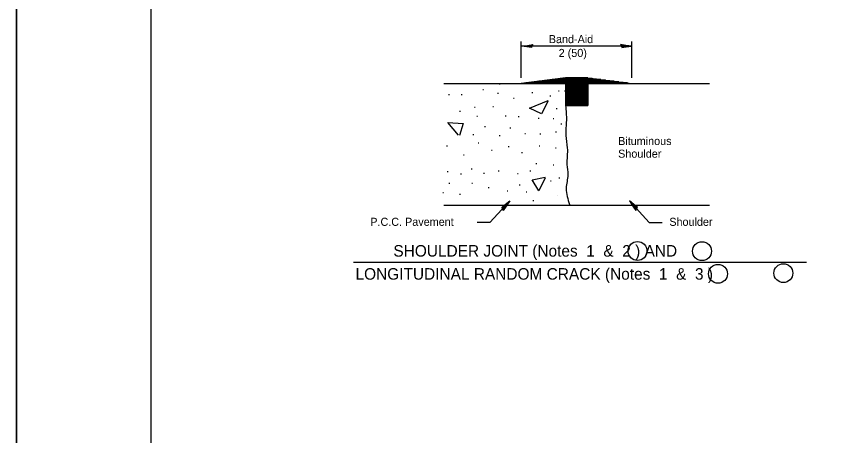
# Model space of a CAD drawing. Extents: x 81002 to 81682, y 62795 to 63336.
# Drawn here: x 81002.1 to 81246.5, y 62948.4 to 63073 of the extents above; entities that cross this region are included whole.
import ezdxf

# ---------------------------------------------------------------- set-up
doc = ezdxf.new("R2010")
doc.units = 0
for name, color, linetype in [('Design_EX_Roadway Dimensions', 7, 'Continuous'), ('Design_EX_Roadway Notes', 7, 'Continuous'), ('Design_PR_Roadway Dimensions', 7, 'Continuous'), ('Level 48', 7, 'Continuous'), ('Removal_Items', 7, 'Continuous'), ('Sheets_50 Reference Boundary', 7, 'Continuous'), ('Sheets_General Details', 7, 'Continuous'), ('Sheets_Printer Plotting Border', 7, 'Continuous'), ('Structures_PR_Bridge', 7, 'Continuous'), ('Topo_EOP', 7, 'Continuous')]:
    doc.layers.add(name, color=color, linetype=linetype)

msp = doc.modelspace()

# ---------------------------------------------------------------- linework, layer by layer
at = {"layer": 'Design_EX_Roadway Dimensions'}
for p, q in [((81152.17, 63054.76), (81152.17, 63065.5)), ((81185.09, 63064.15), (81152.17, 63064.15)), ((81185.09, 63054.76), (81185.09, 63065.5))]:
    msp.add_line(p, q, dxfattribs=at)
for points in [[(81155.32, 63064.2), (81155.21, 63063.73), (81153.88, 63063.93), (81152.17, 63064.15), (81154, 63064.4), (81155.6, 63064.68), (81155.32, 63064.2), (81155.18, 63063.89), (81153.32, 63064.15), (81155.35, 63064.51), (81155.05, 63064.11), (81154.2, 63064.17), (81155.02, 63064.29)], [(81181.94, 63064.2), (81182.05, 63063.73), (81183.38, 63063.93), (81185.09, 63064.15), (81183.26, 63064.4), (81181.66, 63064.68), (81181.94, 63064.2), (81182.08, 63063.89), (81183.94, 63064.15), (81181.91, 63064.51), (81182.21, 63064.11), (81183.06, 63064.17), (81182.24, 63064.29)]]:
    msp.add_lwpolyline(points, dxfattribs=at)
at = {"layer": 'Design_EX_Roadway Notes'}
for p, q in [((81142.85, 63011.67), (81148.75, 63018.14)), ((81190.21, 63011.67), (81184.31, 63018.14)), ((81142.85, 63011.67), (81139.05, 63011.67)), ((81190.21, 63011.67), (81194.01, 63011.67))]:
    msp.add_line(p, q, dxfattribs=at)
for points in [[(81146.66, 63015.78), (81146.38, 63016.18), (81147.43, 63017.02), (81148.75, 63018.14), (81147.7, 63016.62), (81146.83, 63015.25), (81146.66, 63015.78), (81146.53, 63016.1), (81147.97, 63017.29), (81146.87, 63015.55), (81146.78, 63016.04), (81147.39, 63016.63), (81146.93, 63015.94)], [(81186.4, 63015.78), (81186.68, 63016.18), (81185.63, 63017.02), (81184.31, 63018.14), (81185.36, 63016.62), (81186.23, 63015.25), (81186.4, 63015.78), (81186.54, 63016.1), (81185.09, 63017.29), (81186.19, 63015.55), (81186.28, 63016.04), (81185.67, 63016.63), (81186.13, 63015.94)]]:
    msp.add_lwpolyline(points, dxfattribs=at)
at = {"layer": 'Level 48'}
msp.add_lwpolyline([(81002.13, 63235.15), (81682.13, 63235.15), (81682.13, 62795.15), (81002.13, 62795.15)], close=True, dxfattribs=at)
at = {"layer": 'Removal_Items'}
for p, q in [((81145.91, 63052.85), (81145.64, 63052.85)), ((81130.84, 63049.66), (81130.57, 63049.66)), ((81134.62, 63049.66), (81134.35, 63049.66)), ((81140.98, 63051.21), (81140.71, 63051.21)), ((81145.39, 63050.12), (81145.13, 63050.12)), ((81155.6, 63050.29), (81155.33, 63050.29)), ((81163.43, 63050.81), (81163.24, 63050.81)), ((81165.1, 63050.76), (81165.02, 63050.76)), ((81150.09, 63048.63), (81149.83, 63048.63)), ((81160.93, 63049.32), (81160.66, 63049.32)), ((81134.1, 63044.74), (81133.83, 63044.74)), ((81138.51, 63045.88), (81138.25, 63045.88)), ((81143.96, 63046.11), (81143.69, 63046.11)), ((81162.82, 63045.54), (81162.55, 63045.54)), ((81139.2, 63043.24), (81138.94, 63043.24)), ((81147.69, 63043.3), (81147.42, 63043.3)), ((81151.53, 63043.13), (81151.26, 63043.13)), ((81157.49, 63042.67), (81157.22, 63042.67)), ((81161.9, 63042.55), (81161.63, 63042.55)), ((81141.5, 63040.15), (81141.23, 63040.15)), ((81149.06, 63039.81), (81148.8, 63039.81)), ((81164.23, 63040.99), (81163.96, 63040.99)), ((81138.06, 63037.74), (81137.79, 63037.74)), ((81145.91, 63037.45), (81145.65, 63037.45)), ((81153.47, 63038.08), (81153.21, 63038.08)), ((81158.01, 63037.97), (81157.74, 63037.97)), ((81162.65, 63038.6), (81162.38, 63038.6)), ((81139.61, 63035.33), (81139.34, 63035.33)), ((81130.21, 63034.42), (81129.94, 63034.42)), ((81143.56, 63033.16), (81143.29, 63033.16)), ((81148.55, 63034.19), (81148.28, 63034.19)), ((81152.5, 63032.47), (81152.24, 63032.47)), ((81157.72, 63034.42), (81157.45, 63034.42)), ((81162.59, 63033.84), (81162.32, 63033.84)), ((81135.25, 63031.72), (81134.98, 63031.72)), ((81137.54, 63027.54), (81137.27, 63027.54)), ((81156.8, 63029.14), (81156.54, 63029.14)), ((81161.9, 63028.8), (81161.63, 63028.8)), ((81130.43, 63026.79), (81130.17, 63026.79)), ((81134.39, 63026.05), (81134.12, 63026.05)), ((81141.27, 63026.28), (81141, 63026.28)), ((81145.62, 63026.97), (81145.36, 63026.97)), ((81151.3, 63026.16), (81151.03, 63026.16)), ((81155.02, 63026.97), (81154.76, 63026.97)), ((81130.95, 63023.29), (81130.68, 63023.29)), ((81137.71, 63023.29), (81137.45, 63023.29)), ((81151.82, 63022.84), (81151.55, 63022.84)), ((81161.1, 63024.04), (81160.83, 63024.04)), ((81163.6, 63024.91), (81163.34, 63024.91)), ((81129.11, 63020.54), (81128.85, 63020.54)), ((81134.1, 63020.08), (81133.84, 63020.08)), ((81142.59, 63022.03), (81142.32, 63022.03)), ((81148.2, 63021.06), (81147.94, 63021.06)), ((81153.88, 63020.77), (81153.61, 63020.77)), ((81155.88, 63018.19), (81155.62, 63018.19)), ((81163.03, 63019.66), (81163.01, 63019.66))]:
    msp.add_line(p, q, dxfattribs=at)
for points in [[(81160.14, 63047.94), (81158.21, 63044), (81154.66, 63045.67), (81160.18, 63048.03)], [(81133.5, 63037.66), (81130.37, 63041.47), (81134.9, 63041.13), (81133.77, 63037.6)], [(81159.27, 63025.04), (81157.4, 63021.18), (81155.4, 63024.44), (81159.31, 63025.18)]]:
    msp.add_lwpolyline(points, dxfattribs=at)
at = {"layer": 'Sheets_50 Reference Boundary'}
msp.add_lwpolyline([(81042.13, 63225.15), (81672.13, 63225.15), (81672.13, 62825.15), (81042.13, 62825.15)], close=True, dxfattribs=at)
at = {"layer": 'Sheets_General Details'}
for p, q in [((81002.13, 63235.15), (81002.13, 62795.15)), ((81165.34, 63054.69), (81165.34, 63054.69)), ((81171.92, 63054.69), (81171.92, 63054.69)), ((81152.17, 63053.05), (81152.17, 63053.05)), ((81185.09, 63053.05), (81185.09, 63053.05)), ((81102.28, 62999.87), (81236.93, 62999.87))]:
    msp.add_line(p, q, dxfattribs=at)
msp.add_lwpolyline([(81042.13, 63225.15), (81672.13, 63225.15), (81672.13, 62805.15), (81042.13, 62805.15)], close=True, dxfattribs=at)
for centre in [(81186.73, 63003.24), (81205.9, 63003.19), (81210.65, 62996.46), (81230.08, 62996.66)]:
    msp.add_circle(centre, 2.81, dxfattribs=at)
at = {"layer": 'Sheets_Printer Plotting Border'}
msp.add_lwpolyline([(81002.13, 62795.15), (81682.13, 62795.15), (81682.13, 63235.15), (81002.13, 63235.15)], close=True, dxfattribs=at)
at = {"layer": 'Structures_PR_Bridge'}
for p, q in [((81165.34, 63054.69), (81152.17, 63053.05)), ((81174.55, 63054.36), (81162.7, 63054.36)), ((81173.24, 63054.53), (81164.02, 63054.53)), ((81171.92, 63054.69), (81165.34, 63054.69)), ((81171.92, 63054.69), (81185.09, 63053.05)), ((81183.77, 63053.21), (81153.49, 63053.21)), ((81182.45, 63053.38), (81154.8, 63053.38)), ((81181.14, 63053.54), (81156.12, 63053.54)), ((81179.82, 63053.7), (81157.44, 63053.7)), ((81178.5, 63053.87), (81158.75, 63053.87)), ((81177.19, 63054.03), (81160.07, 63054.03)), ((81175.87, 63054.2), (81161.39, 63054.2)), ((81165.34, 63053.05), (81165.34, 63046.46)), ((81165.5, 63053.05), (81165.5, 63046.46)), ((81165.67, 63053.05), (81165.67, 63046.46)), ((81165.83, 63053.05), (81165.83, 63046.46)), ((81165.99, 63053.05), (81165.99, 63046.46)), ((81166.16, 63053.05), (81166.16, 63046.46)), ((81166.32, 63053.05), (81166.32, 63046.46)), ((81166.49, 63053.05), (81166.49, 63046.46)), ((81166.65, 63053.05), (81166.65, 63046.46)), ((81166.82, 63053.05), (81166.82, 63046.46)), ((81166.98, 63053.05), (81166.98, 63046.46)), ((81167.15, 63053.05), (81167.15, 63046.46)), ((81167.31, 63053.05), (81167.31, 63046.46)), ((81167.48, 63053.05), (81167.48, 63046.46)), ((81167.64, 63053.05), (81167.64, 63046.46)), ((81167.81, 63053.05), (81167.81, 63046.46)), ((81167.97, 63053.05), (81167.97, 63046.46)), ((81168.13, 63053.05), (81168.13, 63046.46)), ((81168.3, 63053.05), (81168.3, 63046.46)), ((81168.46, 63053.05), (81168.46, 63046.46)), ((81168.63, 63053.05), (81168.63, 63046.46)), ((81168.79, 63053.05), (81168.79, 63046.46)), ((81168.96, 63053.05), (81168.96, 63046.46)), ((81169.12, 63053.05), (81169.12, 63046.46)), ((81169.29, 63053.05), (81169.29, 63046.46)), ((81169.45, 63053.05), (81169.45, 63046.46)), ((81169.62, 63053.05), (81169.62, 63046.46)), ((81169.78, 63053.05), (81169.78, 63046.46)), ((81169.95, 63053.05), (81169.95, 63046.46)), ((81170.11, 63053.05), (81170.11, 63046.46)), ((81170.28, 63053.05), (81170.28, 63046.46)), ((81170.44, 63053.05), (81170.44, 63046.46)), ((81170.6, 63053.05), (81170.6, 63046.46)), ((81170.77, 63053.05), (81170.77, 63046.46)), ((81170.93, 63053.05), (81170.93, 63046.46)), ((81171.1, 63053.05), (81171.1, 63046.46)), ((81171.26, 63053.05), (81171.26, 63046.46)), ((81171.43, 63053.05), (81171.43, 63046.46)), ((81171.59, 63053.05), (81171.59, 63046.46)), ((81171.76, 63053.05), (81171.76, 63046.46)), ((81171.92, 63053.05), (81171.92, 63046.46)), ((81168.25, 63051.57), (81167.99, 63051.57)), ((81167.62, 63047.5), (81167.35, 63047.5)), ((81165.34, 63046.46), (81171.92, 63046.46))]:
    msp.add_line(p, q, dxfattribs=at)
msp.add_spline([(81165.34, 63046.46), (81165.59, 63042.09), (81165.41, 63037.63), (81165.86, 63033.93), (81165.77, 63028.93), (81166.04, 63025.95), (81165.5, 63021.89), (81166.54, 63017.02), (81166.58, 63016.89)], degree=3, dxfattribs=at)
at = {"layer": 'Topo_EOP'}
for p, q in [((81129.13, 63053.05), (81168.63, 63053.05)), ((81168.63, 63053.05), (81208.13, 63053.05)), ((81129.13, 63016.83), (81168.63, 63016.83)), ((81168.63, 63016.83), (81208.13, 63016.83))]:
    msp.add_line(p, q, dxfattribs=at)

# ---------------------------------------------------------------- texts
at = {"layer": 'Design_EX_Roadway Notes'}
for s, height, p in [('Bituminous', 2.4, (81180.97, 63034.75)), ('Shoulder', 2.4, (81180.97, 63030.98)), ('P.C.C. Pavement', 2.4003, (81107.3, 63010.72)), ('Shoulder', 2.4, (81196.18, 63010.72))]:
    msp.add_text(s, height=height, dxfattribs=at).set_placement(p)
at = {"layer": 'Design_PR_Roadway Dimensions'}
for s, p in [('Band-Aid', (81160.36, 63065.05)), ('2 (50)', (81163.3, 63060.94))]:
    msp.add_text(s, height=2.4, dxfattribs=at).set_placement(p)
at = {"layer": 'Sheets_General Details'}
for s, p in [('SHOULDER JOINT (Notes  1  &  2 ) AND', (81114.17, 63001.57)), ('LONGITUDINAL RANDOM CRACK (Notes  1  &  3 )', (81102.91, 62994.71))]:
    msp.add_text(s, height=3.429, dxfattribs=at).set_placement(p)

doc.saveas('drawing.dxf')
